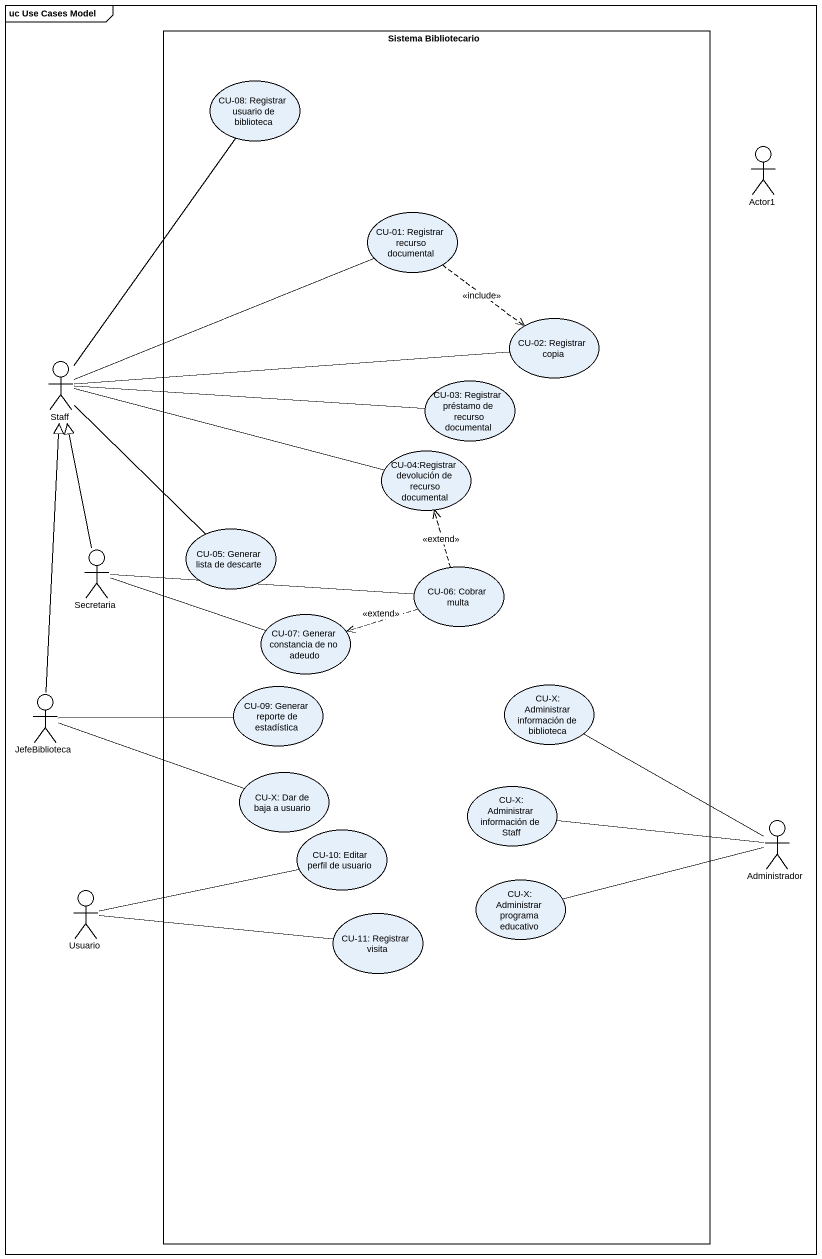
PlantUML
@startuml
mainframe uc Use Cases Model
rectangle "Sistema Bibliotecario" as Sistema_Bibliotecario {
  usecase "CU-08: Registrar usuario de biblioteca" as CU_08_Registrar_usuario_de
  usecase "CU-01: Registrar recurso documental" as CU_01_Registrar_recurso
  usecase "CU-02: Registrar copia" as CU_02_Registrar_copia
  usecase "CU-03: Registrar préstamo de recurso documental" as CU_03_Registrar_préstamo_de
  usecase "CU-04:Registrar devolución de recurso documental" as CU_04_Registrar_devolución
  usecase "CU-05: Generar lista de descarte" as CU_05_Generar_lista_de
  usecase "CU-06: Cobrar multa" as CU_06_Cobrar_multa
  usecase "CU-07: Generar constancia de no adeudo" as CU_07_Generar_constancia_de
  usecase "CU-09: Generar reporte de estadística" as CU_09_Generar_reporte_de
  usecase "CU-X: Administrar información de biblioteca" as CU_X_Administrar
  usecase "CU-X: Dar de baja a usuario" as CU_X_Dar_de_baja_a_usuario
  usecase "CU-X: Administrar información de Staff" as CU_X_Administrar_2
  usecase "CU-10: Editar perfil de usuario" as CU_10_Editar_perfil_de
  usecase "CU-X: Administrar programa educativo" as CU_X_Administrar_programa
  usecase "CU-11: Registrar visita" as CU_11_Registrar_visita
}
actor Actor1
actor Staff
actor Secretaria
actor JefeBiblioteca
actor Administrador
actor Usuario
CU_01_Registrar_recurso ..> CU_02_Registrar_copia : <<include>>
Staff -up- CU_08_Registrar_usuario_de
Staff -right- CU_01_Registrar_recurso
Staff -right- CU_02_Registrar_copia
Staff -right- CU_03_Registrar_préstamo_de
Staff -right- CU_04_Registrar_devolución
Staff -- CU_05_Generar_lista_de
Secretaria -up-|> Staff
Secretaria -right- CU_06_Cobrar_multa
Secretaria -right- CU_07_Generar_constancia_de
CU_06_Cobrar_multa .up.> CU_04_Registrar_devolución : <<extend>>
CU_06_Cobrar_multa .left.> CU_07_Generar_constancia_de : <<extend>>
JefeBiblioteca -up-|> Staff
JefeBiblioteca -right- CU_09_Generar_reporte_de
JefeBiblioteca -right- CU_X_Dar_de_baja_a_usuario
Administrador -up- CU_X_Administrar
Administrador -left- CU_X_Administrar_2
Administrador -left- CU_X_Administrar_programa
Usuario -right- CU_10_Editar_perfil_de
Usuario -right- CU_11_Registrar_visita
@enduml
